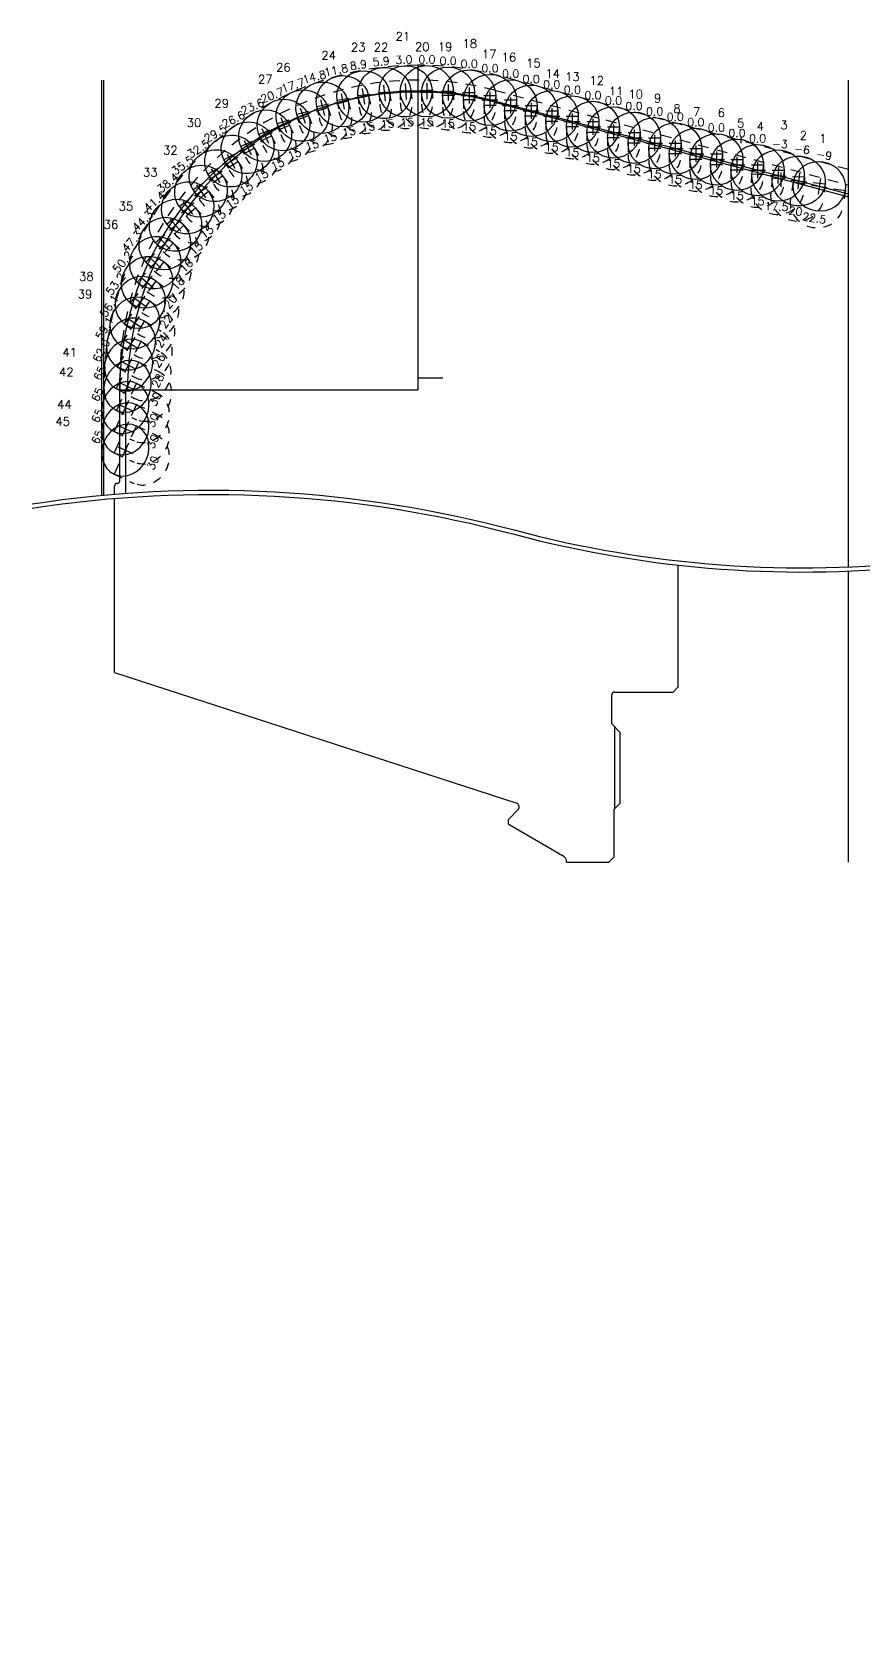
# Model space of a CAD drawing. Header units: inches. Extents: x -44.5 to -1.7, y -58.8 to -37.2.
# Drawn here: x -44.48 to -34.71, y -58.78 to -39.97 of the extents above; entities that cross this region are included whole.
import ezdxf
from ezdxf.enums import TextEntityAlignment as Align

# ---------------------------------------------------------------- set-up
doc = ezdxf.new("R2010")
doc.units = ezdxf.units.IN
doc.header["$MEASUREMENT"] = 0
doc.header["$PDMODE"] = 35
doc.linetypes.add('CENTER2', pattern=[1.125, 0.75, -0.125, 0.125, -0.125])
doc.linetypes.add('HIDDEN2', pattern=[0.1875, 0.125, -0.0625])
doc.layers.get('Defpoints').update_dxf_attribs({"color": 10})
for name, color, linetype, true_color in [('Blade_1', 30, 'Continuous', 0xff7f00), ('Blade_2', 7, 'Continuous', 0xcccc00), ('Blade_3', 7, 'Continuous', 0x00cc00), ('Blade_4', 7, 'Continuous', 0x00cccc), ('Blade_5', 7, 'Continuous', 0x0066cc), ('Blade_6', 190, 'Continuous', 0x7f00ff)]:
    doc.layers.add(name, color=color, linetype=linetype, true_color=true_color)
doc.layers.add('CLine', color=5, linetype='CENTER2')
doc.layers.add('Title Block', color=7, linetype='Continuous')
doc.layers.get('Title Block').off()
doc.styles.add('RomanS', font='romans')
doc.styles.get("Standard").update_dxf_attribs({"font": 'arial.ttf'})

# ---------------------------------------------------------------- blocks, each defined once
blk = doc.blocks.new('COT_Dblock')
at = {"layer": 'Defpoints'}
blk.add_point((0.1875, 0.1875), dxfattribs=at)
blk = doc.blocks.new('CMark')
at = {"layer": 'CLine'}
for p, q in [((-0.094, 0), (0.094, 0)), ((0, 0.094), (0, -0.094))]:
    blk.add_line(p, q, dxfattribs=at)
blk = doc.blocks.new('1613@15')
for p, q in [((-0.17, 0), (-0.312, 0)), ((0.171, 0), (0.312, 0))]:
    blk.add_line(p, q)
at = {"color": 8, "linetype": 'HIDDEN2', "ltscale": 0.5}
blk.add_line((-0.312, 0), (-0.312, -0.135), dxfattribs=at)
at = {"color": 8, "linetype": 'HIDDEN2', "ltscale": 0.5, "flags": 128}
blk.add_lwpolyline([(0.312, 0), (0.312, -0.135)], dxfattribs=at)
blk.add_ellipse((0, 0), major_axis=(-0.312, 0), ratio=0.965926, start_param=-3.141592653589793, end_param=3.141592653589793)
at = {"color": 8, "linetype": 'HIDDEN2', "ltscale": 0.5}
blk.add_ellipse((0, -0.135), major_axis=(-0.312, 0), ratio=0.965926, start_param=0, end_param=3.141593, dxfattribs=at)
blk.add_blockref('CMark', (0, 0))
at = {"style": 'RomanS'}
blk.add_text('15', height=0.094, dxfattribs=at).set_placement((0, -0.364), align=Align.MIDDLE_CENTER)
blk.add_attdef('ANG', text='', height=0.094, dxfattribs=at).set_placement((0, 0.298), align=Align.BOTTOM_CENTER)
blk = doc.blocks.new('1613@22.5')
for p, q in [((-0.17, 0), (-0.312, 0)), ((0.171, 0), (0.312, 0))]:
    blk.add_line(p, q)
at = {"color": 8, "linetype": 'HIDDEN2', "ltscale": 0.5}
blk.add_line((-0.312, 0), (-0.312, -0.178), dxfattribs=at)
at = {"color": 8, "linetype": 'HIDDEN2', "ltscale": 0.5, "flags": 128}
blk.add_lwpolyline([(0.312, 0), (0.312, -0.178)], dxfattribs=at)
at = {"extrusion": (0, 0, -1)}
blk.add_ellipse((0, 0), major_axis=(-0.312, 0), ratio=0.92388, start_param=-3.141592653589793, end_param=3.141592653589793, dxfattribs=at)
at = {"color": 8, "linetype": 'HIDDEN2', "ltscale": 0.5}
blk.add_ellipse((0, -0.199), major_axis=(0.312, 0), ratio=0.92388, start_param=3.141593, end_param=6.283185, dxfattribs=at)
blk.add_blockref('CMark', (0, 0))
at = {"style": 'RomanS'}
blk.add_text('22.5', height=0.094, dxfattribs=at).set_placement((0, -0.377), align=Align.MIDDLE_CENTER)
blk.add_attdef('ANG', text='', height=0.094, dxfattribs=at).set_placement((0, 0.298), align=Align.BOTTOM_CENTER)
blk = doc.blocks.new('1613@20')
for p, q in [((-0.17, 0), (-0.312, 0)), ((0.171, 0), (0.312, 0))]:
    blk.add_line(p, q)
at = {"color": 8, "linetype": 'HIDDEN2', "ltscale": 0.5}
blk.add_line((-0.312, 0), (-0.312, -0.178), dxfattribs=at)
at = {"color": 8, "linetype": 'HIDDEN2', "ltscale": 0.5, "flags": 128}
blk.add_lwpolyline([(0.312, 0), (0.312, -0.178)], dxfattribs=at)
blk.add_ellipse((0, 0), major_axis=(-0.312, 0), ratio=0.939693, start_param=-3.141592653589793, end_param=3.141592653589793)
at = {"color": 8, "linetype": 'HIDDEN2', "ltscale": 0.5}
blk.add_ellipse((0, -0.178), major_axis=(-0.312, 0), ratio=0.939693, start_param=0, end_param=3.141593, dxfattribs=at)
blk.add_blockref('CMark', (0, 0))
at = {"style": 'RomanS'}
blk.add_text('20', height=0.094, dxfattribs=at).set_placement((0, -0.356), align=Align.MIDDLE_CENTER)
blk.add_attdef('ANG', text='', height=0.094, dxfattribs=at).set_placement((0, 0.298), align=Align.BOTTOM_CENTER)
blk = doc.blocks.new('1613@17.5')
for p, q in [((-0.17, 0), (-0.312, 0)), ((0.171, 0), (0.312, 0))]:
    blk.add_line(p, q)
at = {"color": 8, "linetype": 'HIDDEN2', "ltscale": 0.5}
blk.add_line((-0.312, 0), (-0.312, -0.159), dxfattribs=at)
at = {"color": 8, "linetype": 'HIDDEN2', "ltscale": 0.5, "flags": 128}
blk.add_lwpolyline([(0.312, 0), (0.312, -0.159)], dxfattribs=at)
at = {"extrusion": (0, 0, -1)}
blk.add_ellipse((0, 0), major_axis=(-0.312, 0), ratio=0.953717, start_param=-3.141592653589793, end_param=3.141592653589793, dxfattribs=at)
at = {"color": 8, "linetype": 'HIDDEN2', "ltscale": 0.5}
blk.add_ellipse((0, -0.159), major_axis=(0.312, 0), ratio=0.953717, start_param=3.141593, end_param=6.283185, dxfattribs=at)
blk.add_blockref('CMark', (0, 0))
at = {"style": 'RomanS'}
blk.add_text('17.5', height=0.094, dxfattribs=at).set_placement((0, -0.364), align=Align.MIDDLE_CENTER)
blk.add_attdef('ANG', text='', height=0.094, dxfattribs=at).set_placement((0, 0.298), align=Align.BOTTOM_CENTER)
blk = doc.blocks.new('1613@30')
for p, q in [((-0.17, 0), (-0.312, 0)), ((0.171, 0), (0.312, 0))]:
    blk.add_line(p, q)
at = {"color": 8, "linetype": 'HIDDEN2', "ltscale": 0.5}
blk.add_line((-0.312, 0), (-0.312, -0.26), dxfattribs=at)
at = {"color": 8, "linetype": 'HIDDEN2', "ltscale": 0.5, "flags": 128}
blk.add_lwpolyline([(0.312, 0), (0.312, -0.26)], dxfattribs=at)
at = {"extrusion": (0, 0, -1)}
blk.add_ellipse((0, 0), major_axis=(-0.312, 0), ratio=0.866025, start_param=-3.141592653589793, end_param=3.141592653589793, dxfattribs=at)
at = {"color": 8, "linetype": 'HIDDEN2', "ltscale": 0.5, "extrusion": (0, 0, -1)}
blk.add_ellipse((0, -0.26), major_axis=(-0.312, 0), ratio=0.866025, start_param=3.068877, end_param=6.355901, dxfattribs=at)
blk.add_blockref('CMark', (0, 0))
at = {"style": 'RomanS'}
blk.add_text('30', height=0.094, dxfattribs=at).set_placement((0, -0.356), align=Align.MIDDLE_CENTER)
blk.add_attdef('ANG', text='', height=0.094, dxfattribs=at).set_placement((0, 0.287), align=Align.BOTTOM_CENTER)
blk = doc.blocks.new('1613@18')
for p, q in [((-0.17, 0), (-0.312, 0)), ((0.171, 0), (0.312, 0))]:
    blk.add_line(p, q)
at = {"color": 8, "linetype": 'HIDDEN2', "ltscale": 0.5}
blk.add_line((-0.312, 0), (-0.312, -0.159), dxfattribs=at)
at = {"color": 8, "linetype": 'HIDDEN2', "ltscale": 0.5, "flags": 128}
blk.add_lwpolyline([(0.312, 0), (0.312, -0.159)], dxfattribs=at)
at = {"extrusion": (0, 0, -1)}
blk.add_ellipse((0, 0), major_axis=(-0.312, 0), ratio=0.95104, start_param=-3.141592653589793, end_param=3.141592653589793, dxfattribs=at)
at = {"color": 8, "linetype": 'HIDDEN2', "ltscale": 0.5}
blk.add_ellipse((0, -0.161), major_axis=(0.312, 0), ratio=0.953717, start_param=3.141593, end_param=6.283185, dxfattribs=at)
blk.add_blockref('CMark', (0, 0))
at = {"style": 'RomanS'}
blk.add_text('18', height=0.094, dxfattribs=at).set_placement((0, -0.364), align=Align.MIDDLE_CENTER)
blk.add_attdef('ANG', text='', height=0.094, dxfattribs=at).set_placement((0, 0.298), align=Align.BOTTOM_CENTER)
blk = doc.blocks.new('1613@24')
for p, q in [((-0.17, 0), (-0.313, 0)), ((0.171, 0), (0.312, 0))]:
    blk.add_line(p, q)
at = {"color": 8, "linetype": 'HIDDEN2', "ltscale": 0.5}
blk.add_line((-0.313, 0), (-0.313, -0.212), dxfattribs=at)
at = {"color": 8, "linetype": 'HIDDEN2', "ltscale": 0.5, "flags": 128}
blk.add_lwpolyline([(0.312, 0), (0.312, -0.212)], dxfattribs=at)
blk.add_ellipse((0, 0), major_axis=(-0.312, 0), ratio=0.913536, start_param=3.141593, end_param=9.424778)
at = {"color": 8, "linetype": 'HIDDEN2', "ltscale": 0.5}
blk.add_ellipse((0, -0.212), major_axis=(-0.312, 0), ratio=0.910656, start_param=0, end_param=3.141593, dxfattribs=at)
blk.add_blockref('CMark', (0, 0))
at = {"style": 'RomanS'}
blk.add_text('24', height=0.094, dxfattribs=at).set_placement((0, -0.376), align=Align.MIDDLE_CENTER)
blk.add_attdef('ANG', text='', height=0.094, dxfattribs=at).set_placement((0, 0.287), align=Align.BOTTOM_CENTER)
blk = doc.blocks.new('1613@26')
for p, q in [((-0.17, 0), (-0.313, 0)), ((0.171, 0), (0.312, 0))]:
    blk.add_line(p, q)
at = {"color": 8, "linetype": 'HIDDEN2', "ltscale": 0.5}
blk.add_line((-0.313, 0), (-0.313, -0.228), dxfattribs=at)
at = {"color": 8, "linetype": 'HIDDEN2', "ltscale": 0.5, "flags": 128}
blk.add_lwpolyline([(0.312, 0), (0.312, -0.228)], dxfattribs=at)
blk.add_ellipse((0, 0), major_axis=(-0.312, 0), ratio=0.898784, start_param=3.141593, end_param=9.424778)
at = {"color": 8, "linetype": 'HIDDEN2', "ltscale": 0.5}
blk.add_ellipse((0, -0.228), major_axis=(-0.312, 0), ratio=0.898784, start_param=0, end_param=3.141593, dxfattribs=at)
blk.add_blockref('CMark', (0, 0))
at = {"style": 'RomanS'}
blk.add_text('26', height=0.094, dxfattribs=at).set_placement((0, -0.381), align=Align.MIDDLE_CENTER)
blk.add_attdef('ANG', text='', height=0.094, dxfattribs=at).set_placement((0, 0.287), align=Align.BOTTOM_CENTER)
blk = doc.blocks.new('1613@16')
for p, q in [((-0.17, 0), (-0.312, 0)), ((0.171, 0), (0.312, 0))]:
    blk.add_line(p, q)
at = {"color": 8, "linetype": 'HIDDEN2', "ltscale": 0.5}
blk.add_line((-0.312, 0), (-0.312, -0.143), dxfattribs=at)
at = {"color": 8, "linetype": 'HIDDEN2', "ltscale": 0.5, "flags": 128}
blk.add_lwpolyline([(0.312, 0), (0.312, -0.143)], dxfattribs=at)
at = {"extrusion": (0, 0, -1)}
blk.add_ellipse((0, 0), major_axis=(-0.312, 0), ratio=0.961248, start_param=-3.141592653589793, end_param=3.141592653589793, dxfattribs=at)
at = {"color": 8, "linetype": 'HIDDEN2', "ltscale": 0.5}
blk.add_ellipse((0, -0.143), major_axis=(0.312, 0), ratio=0.953717, start_param=3.141593, end_param=6.283185, dxfattribs=at)
blk.add_blockref('CMark', (0, 0))
at = {"style": 'RomanS'}
blk.add_text('16', height=0.094, dxfattribs=at).set_placement((0, -0.364), align=Align.MIDDLE_CENTER)
blk.add_attdef('ANG', text='', height=0.094, dxfattribs=at).set_placement((0, 0.298), align=Align.BOTTOM_CENTER)
blk = doc.blocks.new('1613@22')
for p, q in [((-0.17, 0), (-0.313, 0)), ((0.171, 0), (0.312, 0))]:
    blk.add_line(p, q)
at = {"color": 8, "linetype": 'HIDDEN2', "ltscale": 0.5}
blk.add_line((-0.313, 0), (-0.313, -0.195), dxfattribs=at)
at = {"color": 8, "linetype": 'HIDDEN2', "ltscale": 0.5, "flags": 128}
blk.add_lwpolyline([(0.312, 0), (0.312, -0.195)], dxfattribs=at)
blk.add_ellipse((0, 0), major_axis=(-0.312, 0), ratio=0.927168, start_param=3.141593, end_param=9.424778)
at = {"color": 8, "linetype": 'HIDDEN2', "ltscale": 0.5}
blk.add_ellipse((0, -0.195), major_axis=(-0.312, 0), ratio=0.927168, start_param=0, end_param=3.141593, dxfattribs=at)
blk.add_blockref('CMark', (0, 0))
at = {"style": 'RomanS'}
blk.add_text('22', height=0.094, dxfattribs=at).set_placement((0.003, -0.376), align=Align.MIDDLE_CENTER)
blk.add_attdef('ANG', text='', height=0.094, dxfattribs=at).set_placement((0, 0.287), align=Align.BOTTOM_CENTER)
blk = doc.blocks.new('1613@28')
for p, q in [((-0.17, 0), (-0.313, 0)), ((0.171, 0), (0.312, 0))]:
    blk.add_line(p, q)
at = {"color": 8, "linetype": 'HIDDEN2', "ltscale": 0.5}
blk.add_line((-0.313, 0), (-0.313, -0.244), dxfattribs=at)
at = {"color": 8, "linetype": 'HIDDEN2', "ltscale": 0.5, "flags": 128}
blk.add_lwpolyline([(0.312, 0), (0.312, -0.244)], dxfattribs=at)
blk.add_ellipse((0, 0), major_axis=(-0.312, 0), ratio=0.882944, start_param=3.141593, end_param=9.424778)
at = {"color": 8, "linetype": 'HIDDEN2', "ltscale": 0.5}
blk.add_ellipse((0, -0.244), major_axis=(-0.312, 0), ratio=0.882944, start_param=0, end_param=3.141593, dxfattribs=at)
blk.add_blockref('CMark', (0, 0))
at = {"style": 'RomanS'}
blk.add_text('28', height=0.094, dxfattribs=at).set_placement((0, -0.389), align=Align.MIDDLE_CENTER)
blk.add_attdef('ANG', text='', height=0.094, dxfattribs=at).set_placement((0, 0.287), align=Align.BOTTOM_CENTER)

msp = doc.modelspace()

# ---------------------------------------------------------------- linework, layer by layer
for p, q in [((-39.94959, -40.36001), (-39.94959, -44.0341)), ((-34.88709, -46.25378), (-34.88709, -40.53412)), ((-39.04372, -40.79436), (-34.88709, -41.90812)), ((-36.15397, -41.20995), (-36.15352, -41.20828)), ((-36.15352, -41.20828), (-36.15352, -41.27761)), ((-35.68207, -41.61884), (-35.68207, -41.78886)), ((-43.44959, -45.24187), (-43.44959, -44.03412)), ((-43.44959, -44.1751), (-43.35852, -44.1751)), ((-43.35852, -44.1751), (-39.94959, -44.1751)), ((-39.94959, -44.0341), (-39.655, -44.0341)), ((-39.94959, -44.0341), (-39.94959, -44.1751)), ((-43.51209, -45.3997), (-43.51209, -45.30437)), ((-43.51209, -47.49417), (-43.51209, -45.44928)), ((-36.88709, -47.66254), (-36.88709, -46.23353)), ((-34.88709, -49.72504), (-34.88709, -46.30336)), ((-43.51209, -47.49417), (-38.78368, -49.03053)), ((-37.66809, -48.10004), (-37.66809, -47.75629)), ((-37.63684, -47.72504), (-36.94959, -47.72504)), ((-36.88709, -47.66254), (-36.94959, -47.72504)), ((-37.56944, -48.19869), (-37.66809, -48.10004)), ((-37.63709, -48.13104), (-37.63709, -49.09754)), ((-37.56944, -49.02989), (-37.56944, -48.19869)), ((-38.76209, -49.06025), (-38.76209, -49.0871)), ((-37.63959, -49.10004), (-37.56944, -49.02989)), ((-38.77124, -49.10919), (-38.88709, -49.22504)), ((-38.88709, -49.22504), (-38.88709, -49.27399)), ((-38.88709, -49.27399), (-38.24647, -49.64385)), ((-37.63959, -49.66254), (-37.63959, -49.10004)), ((-38.19959, -49.72504), (-37.70209, -49.72504)), ((-37.63959, -49.66254), (-37.70209, -49.72504))]:
    msp.add_line(p, q)
at = {"color": 1}
for p, q in [((-43.66209, -45.41288), (-43.66209, -40.53412)), ((-43.63709, -45.41057), (-43.63709, -40.53412)), ((-34.88709, -41.87386), (-39.06101, -40.7784)), ((-43.38352, -44.1751), (-43.38352, -45.38971))]:
    msp.add_line(p, q, dxfattribs=at)
at = {"color": 1, "linetype": 'HIDDEN2'}
msp.add_line((-34.88709, -41.58459), (-38.98178, -40.48743), dxfattribs=at)
at = {"color": 9, "linetype": 'HIDDEN2'}
msp.add_line((-39.04372, -40.65336), (-34.88709, -41.76712), dxfattribs=at)
for points in [[(-44.48099, -45.51416, -0.10386226), (-38.81741, -45.82048, 0.09441162), (-33.91778, -46.17757)], [(-44.48099, -45.56374, -0.10386226), (-38.81741, -45.87007, 0.09441162), (-33.91778, -46.22715)]]:
    msp.add_lwpolyline(points, format="xyb")
at = {"color": 1, "linetype": 'HIDDEN2'}
msp.add_arc((-39.94959, -44.09936), 3.73935, 75, 90, dxfattribs=at)
at = {"color": 9, "linetype": 'HIDDEN2'}
msp.add_arc((-39.94959, -44.0341), 3.5, 75, 180, dxfattribs=at)
for centre, radius, start, end in [((-39.94959, -44.1751), 3.5, 75, 180), ((-43.48084, -45.30437), 0.03125, 90, 180), ((-43.48084, -45.24187), 0.03125, 270, 0), ((-37.63684, -47.75629), 0.03125, 90, 180), ((-38.79334, -49.06025), 0.03125, 0, 72), ((-38.79334, -49.0871), 0.03125, 315, 0), ((-38.29334, -49.72504), 0.09375, 0, 60)]:
    msp.add_arc(centre, radius, start, end)
at = {"color": 1}
msp.add_arc((-39.94959, -44.1751), 3.511, 75.339875, 90, dxfattribs=at)
at = {"color": 1, "linetype": 'HIDDEN2'}
msp.add_ellipse((-39.94959, -44.1751), major_axis=(0, 3.81508), ratio=0.966558, start_param=0, end_param=1.57079633, dxfattribs=at)
at = {"color": 1}
msp.add_ellipse((-39.94959, -44.1751), major_axis=(0, 3.511), ratio=0.97092923, start_param=0, end_param=1.57079633, dxfattribs=at)

# ---------------------------------------------------------------- block references
at = {"layer": 'Blade_1'}
for p in [(-37.40714, -41.21247), (-36.6817, -41.40286), (-35.95627, -41.59325)]:
    msp.add_blockref('1613@15', p, dxfattribs=at).add_auto_attribs({'ANG': '0.0'})
at = {"layer": 'Blade_1', "rotation": 351}
msp.add_blockref('1613@22.5', (-35.23084, -41.78364), dxfattribs=at).add_auto_attribs({'ANG': '-9'})
at = {"layer": 'Blade_2'}
for name, p, rotation, values in [('1613@15', (-40.09153, -40.66714), 3, {'ANG': '3.0'}), ('1613@15', (-40.83101, -40.78349), 11.8, {'ANG': '11.8'}), ('1613@15', (-41.52589, -41.062), 20.70000000000001, {'ANG': '20.7'}), ('1613@15', (-42.14233, -41.48683), 29.5, {'ANG': '29.5'}), ('1613@15', (-42.65214, -42.03514), 38.4, {'ANG': '38.4'}), ('1613@18', (-43.03371, -42.67937), 47.3, {'ANG': '47.3'}), ('1613@24', (-43.27203, -43.38922), 56.10000000000001, {'ANG': '56.1'}), ('1613@30', (-43.35827, -44.13303), 65, {'ANG': '65'}), ('1613@30', (-43.38352, -44.88176), 65, {'ANG': '65'})]:
    msp.add_blockref(name, p, dxfattribs=dict(at, rotation=rotation)).add_auto_attribs(values)
for p in [(-39.34444, -40.71664), (-38.61619, -40.89515), (-37.89076, -41.08554)]:
    msp.add_blockref('1613@15', p, dxfattribs=at).add_auto_attribs({'ANG': '0.0'})
at = {"layer": 'Blade_3'}
for p in [(-36.92351, -41.3394), (-36.19808, -41.52979)]:
    msp.add_blockref('1613@15', p, dxfattribs=at).add_auto_attribs({'ANG': '0.0'})
at = {"layer": 'Blade_3', "rotation": 354.0000000000001}
msp.add_blockref('1613@20', (-35.47265, -41.72018), dxfattribs=at).add_auto_attribs({'ANG': '-6'})
at = {"layer": 'Blade_4'}
for name, p, rotation, values in [('1613@15', (-41.06932, -40.85904), 14.8, {'ANG': '14.8'}), ('1613@15', (-40.34071, -40.68729), 5.9, {'ANG': '5.9'}), ('1613@15', (-41.74161, -41.18836), 23.6, {'ANG': '23.6'}), ('1613@15', (-42.32532, -41.65717), 32.5, {'ANG': '32.5'}), ('1613@15', (-42.79445, -42.24068), 41.4, {'ANG': '41.4'}), ('1613@20', (-43.12962, -42.91024), 50.2, {'ANG': '50.2'}), ('1613@26', (-43.31794, -43.63496), 59.1, {'ANG': '59.1'}), ('1613@30', (-43.38352, -44.38176), 65, {'ANG': '65'})]:
    msp.add_blockref(name, p, dxfattribs=dict(at, rotation=rotation)).add_auto_attribs(values)
for p in [(-39.59208, -40.68235), (-38.858, -40.83168), (-38.13257, -41.02208)]:
    msp.add_blockref('1613@15', p, dxfattribs=at).add_auto_attribs({'ANG': '0.0'})
at = {"layer": 'Blade_5'}
for p in [(-37.16532, -41.27593), (-36.43989, -41.46632)]:
    msp.add_blockref('1613@15', p, dxfattribs=at).add_auto_attribs({'ANG': '0.0'})
at = {"layer": 'Blade_5', "rotation": 357}
msp.add_blockref('1613@17.5', (-35.71446, -41.65672), dxfattribs=at).add_auto_attribs({'ANG': '-3'})
at = {"layer": 'Blade_6'}
for p in [(-39.84153, -40.66576), (-39.09988, -40.76847), (-38.37438, -40.95861), (-37.64895, -41.149)]:
    msp.add_blockref('1613@15', p, dxfattribs=at).add_auto_attribs({'ANG': '0.0'})
for name, p, rotation, values in [('1613@15', (-40.58767, -40.72615), 8.899999999999999, {'ANG': '8.9'}), ('1613@15', (-41.30141, -40.95196), 17.7, {'ANG': '17.7'}), ('1613@15', (-41.94744, -41.33026), 26.6, {'ANG': '26.6'}), ('1613@15', (-42.49552, -41.84028), 35.5, {'ANG': '35.5'}), ('1613@16', (-42.92183, -42.4558), 44.3, {'ANG': '44.3'}), ('1613@22', (-43.20917, -43.14725), 53.2, {'ANG': '53.2'}), ('1613@28', (-43.34673, -43.8833), 62, {'ANG': '62.0'}), ('1613@30', (-43.38352, -44.63176), 65, {'ANG': '65'})]:
    msp.add_blockref(name, p, dxfattribs=dict(at, rotation=rotation)).add_auto_attribs(values)
at = {"layer": 'Title Block'}
msp.add_blockref('COT_Dblock', (-35.47119, -58.96734), dxfattribs=at)

# ---------------------------------------------------------------- texts
at = {"layer": 'Blade_1', "char_height": 0.1, "attachment_point": 1}
for s, insert in [('{\\Fromans|c0;10}', (-37.4732, -40.64995)), ('{\\Fromans|c0;7}', (-36.71445, -40.857)), ('{\\Fromans|c0;4}', (-35.96744, -41.02711)), ('{\\Fromans|c0;1}', (-35.23116, -41.17179))]:
    msp.add_mtext_dynamic_manual_height_columns(s, width=0.2790132, gutter_width=1, heights=[0], dxfattribs=dict(at, insert=insert))
at = {"layer": 'Blade_2', "char_height": 0.1, "attachment_point": 1}
for s, insert in [('{\\Fromans|c0;21}', (-40.2097, -39.9699)), ('{\\Fromans|c0;18}', (-39.42222, -40.05563)), ('{\\Fromans|c0;24}', (-41.08206, -40.19458)), ('{\\Fromans|c0;15}', (-38.67596, -40.28512)), ('{\\Fromans|c0;27}', (-41.82588, -40.47488)), ('{\\Fromans|c0;12}', (-37.93123, -40.49009)), ('{\\Fromans|c0;30}', (-42.66388, -40.98575)), ('{\\Fromans|c0;33}', (-43.17634, -41.56859)), ('{\\Fromans|c0;36}', (-43.63858, -42.18226)), ('{\\Fromans|c0;39}', (-43.94396, -42.99935)), ('{\\Fromans|c0;42}', (-44.16421, -43.91489)), ('{\\Fromans|c0;45}', (-44.20573, -44.49538))]:
    msp.add_mtext_dynamic_manual_height_columns(s, width=0.2790132, gutter_width=1, heights=[0], dxfattribs=dict(at, insert=insert))
at = {"layer": 'Blade_3', "char_height": 0.1, "attachment_point": 1}
for s, insert in [('{\\Fromans|c0;8}', (-36.94494, -40.82049)), ('{\\Fromans|c0;5}', (-36.19793, -40.99061)), ('{\\Fromans|c0;2}', (-35.46165, -41.13529))]:
    msp.add_mtext_dynamic_manual_height_columns(s, width=0.2790132, gutter_width=1, heights=[0], dxfattribs=dict(at, insert=insert))
at = {"layer": 'Blade_4', "char_height": 0.1, "attachment_point": 1}
for s, insert in [('{\\Fromans|c0;22}', (-40.4652, -40.09827)), ('{\\Fromans|c0;19}', (-39.71294, -40.09326)), ('{\\Fromans|c0;16}', (-38.96418, -40.21549)), ('{\\Fromans|c0;13}', (-38.21792, -40.44499))]:
    msp.add_mtext_dynamic_manual_height_columns(s, width=0.2790132, gutter_width=1, heights=[0], dxfattribs=dict(at, insert=insert))
at = {"layer": 'Blade_5', "char_height": 0.1, "attachment_point": 1}
for s, insert in [('{\\Fromans|c0;9}', (-37.17249, -40.69713)), ('{\\Fromans|c0;6}', (-36.42548, -40.86725)), ('{\\Fromans|c0;3}', (-35.6892, -41.01193))]:
    msp.add_mtext_dynamic_manual_height_columns(s, width=0.2790132, gutter_width=1, heights=[0], dxfattribs=dict(at, insert=insert))
at = {"layer": 'Blade_6', "char_height": 0.1, "attachment_point": 1}
for s, insert in [('{\\Fromans|c0;23}', (-40.7344, -40.09827)), ('{\\Fromans|c0;20}', (-39.98215, -40.09326)), ('{\\Fromans|c0;17}', (-39.19467, -40.17899)), ('{\\Fromans|c0;26}', (-41.61245, -40.33515)), ('{\\Fromans|c0;14}', (-38.4484, -40.40848)), ('{\\Fromans|c0;11}', (-37.70368, -40.61345)), ('{\\Fromans|c0;29}', (-42.33871, -40.75826)), ('{\\Fromans|c0;32}', (-42.94088, -41.30903)), ('{\\Fromans|c0;35}', (-43.4638, -41.96696)), ('{\\Fromans|c0;38}', (-43.92771, -42.79217)), ('{\\Fromans|c0;41}', (-44.12356, -43.68333)), ('{\\Fromans|c0;44}', (-44.18541, -44.29632))]:
    msp.add_mtext_dynamic_manual_height_columns(s, width=0.2790132, gutter_width=1, heights=[0], dxfattribs=dict(at, insert=insert))

doc.saveas('drawing.dxf')
